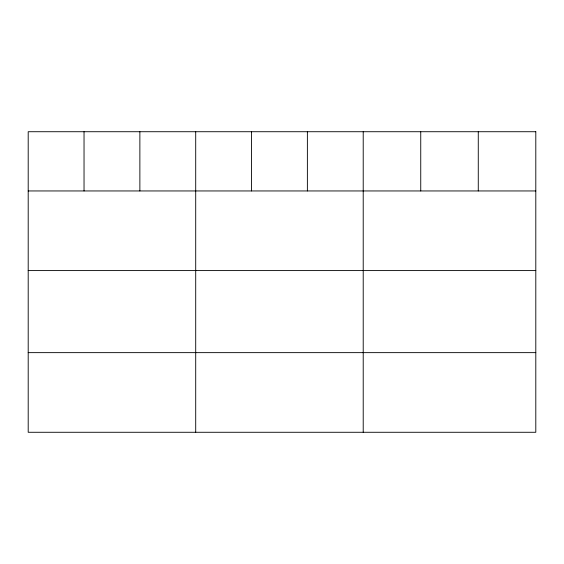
<?xml version="1.0" encoding="UTF-8"?>
<svg xmlns="http://www.w3.org/2000/svg" width="564" height="564" viewBox="0 0 564 564"><rect width="100%" height="100%" fill="white"/><g stroke="black" fill="none" stroke-linecap="round" stroke-linejoin="round"><path stroke-width="0.85" d="M28.2 190.949L535.8 190.949M28.2 270.586L535.8 270.586M28.2 352.641L535.8 352.641M478.272 131.722L478.272 190.949M420.744 131.722L420.744 190.949M363.216 131.722L363.216 432.278M307.38 131.722L307.38 190.949M251.544 131.722L251.544 190.949M195.708 131.722L195.708 432.278M139.872 131.722L139.872 190.949M84.036 131.722L84.036 190.949M535.8 131.722L28.2 131.722L28.2 432.278L535.8 432.278L535.8 131.722"/></g></svg>
